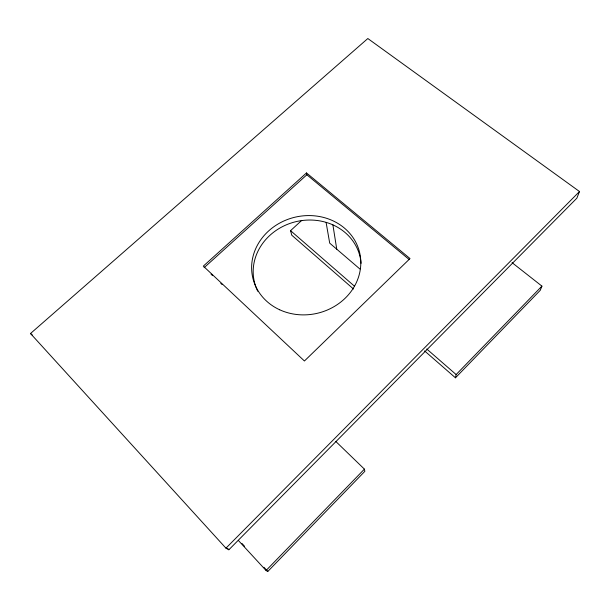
<?xml version="1.0" encoding="UTF-8"?>
<svg xmlns="http://www.w3.org/2000/svg" width="610" height="610" viewBox="0 0 610 610"><rect width="100%" height="100%" fill="white"/><g stroke="black" fill="none" stroke-linecap="round" stroke-linejoin="round"><path stroke-width="0.91" d="M424.591 350.918L455.464 377.811L456.143 374.555L541.924 286.12L512.049 262.651M541.924 286.12L540.262 290.307L455.464 377.811M579.5 191.525L576.854 198.189L228.857 549.785L225.952 548.169L30.5 333.517L367.83 38.529L579.5 191.525L225.952 548.169M238.388 540.475L266.067 570.51L267.79 571.471L364.841 471.324L364.406 469.128L335.752 441.404M266.067 570.51L364.406 469.128M353.51 289.003L291.771 235.208L290.566 230.656L301.767 220.37M306.487 172.927L203.321 266.128L304.428 360.99L410.012 258.564L306.487 172.927L306.861 174.788L409.241 259.578M204.129 267.676L306.861 174.788M30.5 333.517L32.543 335.241M359.908 269.018L329.697 243.138L326.121 222.528M290.566 230.656L354.364 286.098M426.756 349.012L456.143 374.555M211.075 274.195L212.463 275.499M220.797 283.33L222.185 284.634M242.002 543.502L244.579 546.301M263.924 567.277L267.79 571.471M227.576 548.375L228.857 549.785M332.892 224.831L336.75 249.177M257.748 291.252A54.313 48.907 -13.8 0 1 294.18 222.116A54.313 48.907 -13.8 0 1 361.082 263.322M279.67 309.773A54.9 49.326 -13.8 0 0 360.8 261.972A54.9 49.326 -13.8 0 0 278.152 223.954A54.9 49.326 -13.8 0 0 279.67 309.773"/></g></svg>
